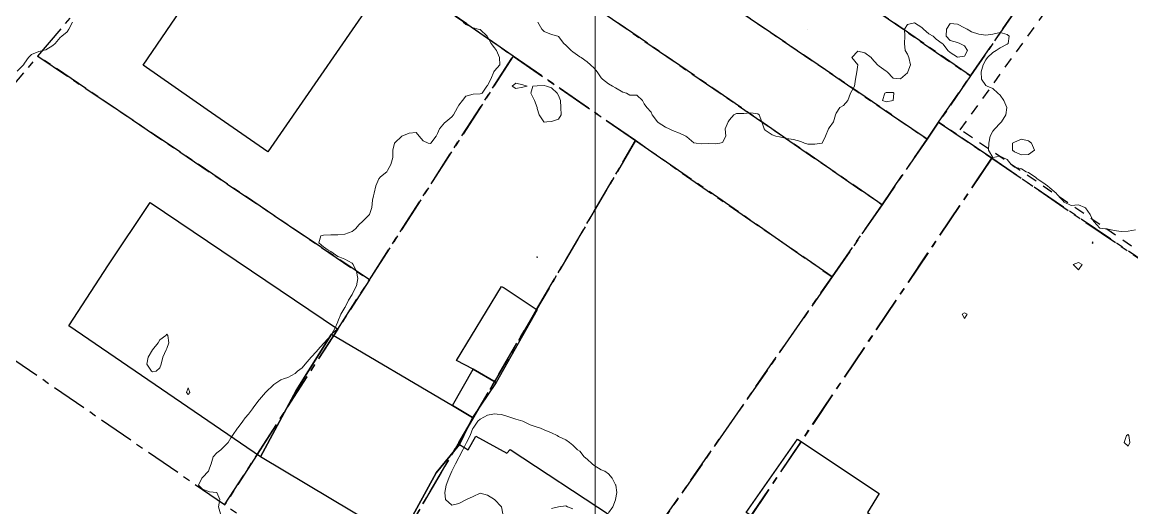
# Model space of a CAD drawing. Header units: centimetres. Extents: x 0 to 642158, y -847 to 649707.
# Drawn here: x 615926.6 to 616004.5, y 621448.7 to 621482.7 of the extents above; entities that cross this region are included whole.
import ezdxf

# ---------------------------------------------------------------- set-up
doc = ezdxf.new("R2010")
doc.units = ezdxf.units.CM
doc.header["$MEASUREMENT"] = 0
doc.linetypes.add('CENTERX2', pattern=[4, 2.5, -0.5, 0.5, -0.5])
doc.linetypes.add('JIS_02_0.7', pattern=[1.35, 0.75, -0.6])
for name, color, linetype, lineweight in [('MEV_grille', 254, 'Continuous', 9), ('WAL_parcellaire agricole', 7, 'JIS_02_0.7', 25), ('WAL_topographie 0.5', 253, 'Continuous', 20)]:
    doc.layers.add(name, color=color, linetype=linetype, lineweight=lineweight)
doc.layers.add('SPW_batiments', color=7, linetype='Continuous')
doc.layers.add('SPW_parcellaire cadastral', color=7, linetype='CENTERX2', lineweight=25, true_color=0xff0542)

# ---------------------------------------------------------------- blocks, each defined once
blk = doc.blocks.new('*U112')
at = {"layer": 'MEV_grille', "transparency": 33554687}
blk.add_lwpolyline([(0, 1825.476), (0, -1825.476)], dxfattribs=at)
blk = doc.blocks.new('*U113')
at = {"layer": 'MEV_grille', "color": 0, "linetype": 'ByBlock', "lineweight": -2, "transparency": 16777216}
blk.add_blockref('*U112', (600, 0), dxfattribs=at)

msp = doc.modelspace()

# ---------------------------------------------------------------- linework, layer by layer
at = {"layer": 'SPW_batiments'}
for points in [[(615944.209, 621491.933), (615951.526, 621486.735), (615952.368, 621486.012), (615943.843, 621473.645), (615939.579, 621476.593), (615935.09, 621479.731), (615943.607, 621492.221), (615944.209, 621491.933)], [(615948.74, 621461.218), (615948.299, 621460.842), (615945.826, 621456.894), (615943.333, 621452.249), (615929.858, 621461.427), (615932.648, 621465.716), (615935.579, 621470.094), (615948.74, 621461.218)], [(615960.438, 621464.093), (615962.744, 621462.549), (615959.876, 621457.47), (615958.265, 621458.408), (615957.09, 621459.01), (615960.251, 621464.197), (615960.438, 621464.093)], [(615956.796, 621455.838), (615958.212, 621455.004), (615957.287, 621453.118), (615955.647, 621451.115), (615953.083, 621446.433), (615943.333, 621452.249), (615945.826, 621456.894), (615948.299, 621460.842), (615956.796, 621455.838)], [(615959.876, 621457.47), (615958.212, 621455.004), (615956.796, 621455.838), (615958.265, 621458.408), (615959.876, 621457.47)], [(615960.61, 621452.511), (615960.841, 621452.76), (615967.885, 621448.123), (615966.753, 621446.479), (615964.978, 621443.703), (615963.403, 621441.342), (615962.119, 621439.678), (615955.048, 621444.316), (615955.305, 621444.824), (615953.083, 621446.433), (615955.647, 621451.115), (615957.287, 621453.118), (615957.913, 621452.747), (615958.437, 621453.693), (615960.61, 621452.511)], [(615986.762, 621449.685), (615985.947, 621448.354), (615989.005, 621446.201), (615989.957, 621447.511), (615994.254, 621444.683), (615993.063, 621442.673), (615998.002, 621439.502), (615997.819, 621438.826), (615999.885, 621437.403), (615997.394, 621433.648), (615995.063, 621429.789), (615983.486, 621437.483), (615983.658, 621437.653), (615982.387, 621438.519), (615978.23, 621432.817), (615975.983, 621434.481), (615973.47, 621436.021), (615980.369, 621446.425), (615977.41, 621448.341), (615981.034, 621453.481), (615986.762, 621449.685)]]:
    msp.add_lwpolyline(points, dxfattribs=at)
at = {"layer": 'SPW_parcellaire cadastral'}
for points in [[(616103.533, 621488.736), (616057.078, 621430.82), (616056.186, 621431.425), (616049.586, 621435.905), (616041.372, 621441.481), (616037.414, 621444.167), (616031.988, 621447.851), (616022.872, 621454.039), (615994.658, 621473.191), (615990.935, 621475.719), (615993.178, 621478.971), (615996.45, 621483.713), (615999.555, 621488.215), (616004.215, 621494.971), (616007.423, 621499.621), (616011.931, 621506.158), (616016.407, 621512.647), (616019.339, 621516.898), (616022.615, 621521.647), (616024.809, 621524.823), (616030.504, 621533.084), (616049.297, 621520.51), (616051.746, 621524.303), (616103.533, 621488.736)], [(615954.622, 621512.2), (615957.992, 621509.905), (615966.473, 621504.129), (615970.861, 621501.15), (615996.45, 621483.713), (615993.178, 621478.971), (615963.309, 621499.592), (615954.882, 621505.41), (615951.133, 621507.998), (615954.622, 621512.2)], [(615947.404, 621503.599), (615951.133, 621507.998), (615954.882, 621505.41), (615963.309, 621499.592), (615993.178, 621478.971), (615990.935, 621475.719), (615990.123, 621474.541), (615960.125, 621494.946), (615951.656, 621500.707), (615947.404, 621503.599)], [(615947.404, 621503.599), (615951.656, 621500.707), (615960.125, 621494.946), (615990.123, 621474.541), (615986.972, 621469.936), (615957.112, 621490.45), (615955.219, 621491.75), (615948.862, 621496.118), (615947.731, 621496.894), (615943.933, 621499.504), (615947.404, 621503.599)], [(615986.972, 621469.936), (615983.459, 621464.88), (615969.647, 621474.428), (615961.064, 621480.361), (615957.808, 621482.612), (615953.677, 621485.469), (615952.536, 621486.256), (615951.634, 621486.88), (615944.247, 621491.986), (615940.03, 621494.901), (615943.933, 621499.504), (615947.731, 621496.894), (615948.862, 621496.118), (615955.219, 621491.75), (615957.112, 621490.45), (615986.972, 621469.936)], [(615927.7, 621480.355), (615940.03, 621494.901), (615944.247, 621491.986), (615951.634, 621486.88), (615952.536, 621486.256), (615953.677, 621485.469), (615957.808, 621482.612), (615961.064, 621480.361), (615950.965, 621464.665), (615927.7, 621480.355)], [(615927.7, 621480.355), (615950.965, 621464.665), (615948.745, 621461.214), (615943.085, 621452.418), (615940.803, 621448.871), (615917.593, 621464.857), (615917.333, 621468.126), (615927.7, 621480.355)], [(615969.647, 621474.428), (615962.705, 621462.575), (615958.038, 621454.606), (615953.207, 621446.358), (615950.691, 621442.061), (615940.803, 621448.871), (615943.085, 621452.418), (615948.745, 621461.214), (615950.965, 621464.665), (615961.064, 621480.361), (615969.647, 621474.428)], [(615986.972, 621469.936), (615990.123, 621474.541), (615990.935, 621475.719), (615994.658, 621473.191), (615966.448, 621431.299), (615962.118, 621434.191), (615983.459, 621464.88), (615986.972, 621469.936)], [(615969.647, 621474.428), (615983.459, 621464.88), (615962.118, 621434.191), (615950.691, 621442.061), (615953.207, 621446.358), (615958.038, 621454.606), (615962.705, 621462.575), (615969.647, 621474.428)], [(615994.518, 621412.552), (615966.448, 621431.299), (615994.658, 621473.191), (616022.872, 621454.039), (615994.518, 621412.552)]]:
    msp.add_lwpolyline(points, dxfattribs=at)
at = {"layer": 'WAL_parcellaire agricole'}
msp.add_lwpolyline([(616098.308, 621490.709), (616135.597, 621462.571), (616105.887, 621429.71), (616076.17, 621450.778), (616060.316, 621429.11), (615992.454, 621475.196), (616034.304, 621533.201), (616098.308, 621490.709)], dxfattribs=at)
at = {"layer": 'WAL_topographie 0.5'}
for points in [[(615926.25, 621479.313), (615926.68, 621479.75), (615926.75, 621479.861), (615927.042, 621480.25), (615927.25, 621480.467), (615927.75, 621480.692), (615928.05, 621480.75), (615928.25, 621480.797), (615928.75, 621481.115), (615928.902, 621481.25), (615929.25, 621481.661), (615929.382, 621481.75), (615929.75, 621482.054), (615929.872, 621482.25), (615930.115, 621482.75)], [(615940.507, 621448.25), (615940.38, 621448.75), (615940.46, 621449.25), (615940.25, 621449.75), (615940.25, 621449.75), (615939.75, 621449.803), (615939.25, 621449.972), (615938.98, 621450.25), (615939.206, 621450.75), (615939.25, 621450.793), (615939.68, 621451.25), (615939.75, 621451.456), (615939.852, 621451.75), (615940.004, 621452.25), (615940.25, 621452.525), (615940.531, 621452.75), (615940.75, 621452.946), (615941.048, 621453.25), (615941.25, 621453.589), (615941.365, 621453.75), (615941.71, 621454.25), (615941.75, 621454.313), (615942.078, 621454.75), (615942.25, 621454.979), (615942.482, 621455.25), (615942.75, 621455.625), (615942.854, 621455.75), (615943.227, 621456.25), (615943.25, 621456.275), (615943.682, 621456.75), (615943.75, 621456.833), (615944.191, 621457.25), (615944.25, 621457.327), (615944.75, 621457.65), (615945, 621457.75), (615945.25, 621457.821), (615945.75, 621458.092), (615945.917, 621458.25), (615946.25, 621458.5), (615946.45, 621458.75), (615946.75, 621459.083), (615946.879, 621459.25), (615947.25, 621459.632), (615947.358, 621459.75), (615947.75, 621460.203), (615947.793, 621460.25), (615948.25, 621460.75), (615948.25, 621460.75), (615948.543, 621461.25), (615948.75, 621461.712), (615948.757, 621461.75), (615948.973, 621462.25), (615949.25, 621462.718), (615949.268, 621462.75), (615949.504, 621463.25), (615949.75, 621463.638), (615949.809, 621463.75), (615950.069, 621464.25), (615950.167, 621464.75), (615950.062, 621465.25), (615949.818, 621465.75), (615949.75, 621465.843), (615949.25, 621466.12), (615948.886, 621466.25), (615948.75, 621466.311), (615948.25, 621466.655), (615948.064, 621466.75), (615947.75, 621466.983), (615947.42, 621467.25), (615947.55, 621467.75), (615947.75, 621467.8), (615948.25, 621467.816), (615948.75, 621467.818), (615949.25, 621467.872), (615949.75, 621468.067), (615950, 621468.25), (615950.25, 621468.55), (615950.477, 621468.75), (615950.75, 621469.011), (615950.97, 621469.25), (615951.13, 621469.75), (615951.175, 621470.25), (615951.25, 621470.55), (615951.309, 621470.75), (615951.424, 621471.25), (615951.63, 621471.75), (615951.75, 621471.887), (615952.194, 621472.25), (615952.25, 621472.333), (615952.477, 621472.75), (615952.614, 621473.25), (615952.614, 621473.75), (615952.725, 621474.25), (615952.75, 621474.275), (615953.25, 621474.75), (615953.25, 621474.75), (615953.75, 621474.958), (615954.25, 621475), (615954.467, 621474.75), (615954.75, 621474.425), (615955.1, 621474.25), (615955.25, 621474.22), (615955.282, 621474.25), (615955.647, 621474.75), (615955.75, 621474.924), (615955.891, 621475.25), (615956.25, 621475.672), (615956.337, 621475.75), (615956.75, 621476.101), (615956.873, 621476.25), (615957.15, 621476.75), (615957.25, 621476.91), (615957.5, 621477.25), (615957.75, 621477.543), (615958.25, 621477.691), (615958.75, 621477.703), (615958.875, 621477.75), (615959.218, 621478.25), (615959.25, 621478.309), (615959.492, 621478.75), (615959.706, 621479.25), (615959.75, 621479.319), (615960.118, 621479.75), (615960.098, 621480.25), (615959.888, 621480.75), (615959.75, 621480.936), (615959.525, 621481.25), (615959.25, 621481.708), (615959.232, 621481.75), (615958.75, 621482.215), (615958.614, 621482.25), (615958.25, 621482.354), (615957.75, 621482.583), (615957.561, 621482.75)], [(615962.796, 621482.75), (615963.066, 621482.25), (615963.25, 621482.075), (615963.75, 621481.88), (615964.187, 621481.75), (615964.25, 621481.73), (615964.614, 621481.25), (615964.75, 621481.128), (615965.139, 621480.75), (615965.25, 621480.665), (615965.75, 621480.32), (615965.833, 621480.25), (615966.25, 621479.95), (615966.494, 621479.75), (615966.75, 621479.506), (615966.962, 621479.25), (615967.25, 621478.845), (615967.342, 621478.75), (615967.75, 621478.42), (615968.046, 621478.25), (615968.25, 621478.133), (615968.75, 621477.835), (615969.019, 621477.75), (615969.25, 621477.62), (615969.75, 621477.614), (615970.131, 621477.25), (615970.25, 621477.023), (615970.438, 621476.75), (615970.75, 621476.417), (615970.828, 621476.25), (615971.187, 621475.75), (615971.25, 621475.703), (615971.75, 621475.383), (615972.01, 621475.25), (615972.25, 621475.13), (615972.75, 621474.959), (615973.179, 621474.75), (615973.25, 621474.687), (615973.75, 621474.275), (615973.917, 621474.25), (615974.25, 621474.204), (615974.75, 621474.225), (615975.25, 621474.217), (615975.583, 621474.25), (615975.75, 621474.296), (615975.988, 621474.75), (615975.95, 621475.25), (615976.161, 621475.75), (615976.25, 621475.889), (615976.56, 621476.25), (615976.75, 621476.324), (615977.25, 621476.34), (615977.75, 621476.375), (615978.25, 621476.31), (615978.341, 621476.25), (615978.53, 621475.75), (615978.673, 621475.25), (615978.75, 621475.157), (615979.25, 621474.836), (615979.511, 621474.75), (615979.75, 621474.689), (615980.25, 621474.579), (615980.75, 621474.517), (615981.25, 621474.375), (615981.525, 621474.25), (615981.75, 621474.187), (615982.25, 621474.182), (615982.75, 621474.25), (615982.75, 621474.25), (615983, 621474.75), (615983.204, 621475.25), (615983.25, 621475.317), (615983.56, 621475.75), (615983.697, 621476.25), (615983.75, 621476.361), (615984, 621476.75), (615984.25, 621476.896), (615984.565, 621477.25), (615984.75, 621477.75), (615984.75, 621477.75), (615985.017, 621478.25), (615985.088, 621478.75), (615985.2, 621479.25), (615985.25, 621479.75), (615984.841, 621480.25), (615985.25, 621480.7), (615985.75, 621480.583), (615986.187, 621480.25), (615986.25, 621480.191), (615986.645, 621479.75), (615986.75, 621479.663), (615987.25, 621479.297), (615987.313, 621479.25), (615987.75, 621478.813), (615988.25, 621478.768), (615988.75, 621479.196), (615988.778, 621479.25), (615988.963, 621479.75), (615988.848, 621480.25), (615988.75, 621480.489), (615988.592, 621480.75), (615988.546, 621481.25), (615988.565, 621481.75), (615988.538, 621482.25), (615988.75, 621482.583), (615989.25, 621482.685), (615989.75, 621482.362), (615989.87, 621482.25), (615990.25, 621481.914), (615990.544, 621481.75), (615990.75, 621481.556), (615991.19, 621481.25), (615991.25, 621481.19), (615991.574, 621480.75), (615991.75, 621480.614), (615992.25, 621480.293), (615992.75, 621480.35), (615992.967, 621480.75), (615992.75, 621481.083), (615992.417, 621481.25), (615992.25, 621481.313), (615991.75, 621481.454), (615991.464, 621481.75), (615991.495, 621482.25), (615991.75, 621482.641), (615992.25, 621482.594), (615992.75, 621482.344), (615992.935, 621482.25), (615993.25, 621482.052), (615993.75, 621481.892), (615994.25, 621481.82), (615994.75, 621481.891), (615995.25, 621482.018), (615995.75, 621481.875), (615995.882, 621481.75), (615995.82, 621481.25), (615995.75, 621481.198), (615995.25, 621480.944), (615994.981, 621480.75), (615994.75, 621480.61), (615994.353, 621480.25), (615994.25, 621480.107), (615994.054, 621479.75), (615993.92, 621479.25), (615993.937, 621478.75), (615994.25, 621478.295), (615994.344, 621478.25), (615994.75, 621478.083), (615995.092, 621477.75), (615995.25, 621477.62), (615995.508, 621477.25), (615995.726, 621476.75), (615995.647, 621476.25), (615995.34, 621475.75), (615995.25, 621475.647), (615994.871, 621475.25), (615994.75, 621475.096), (615994.55, 621474.75), (615994.451, 621474.25), (615994.446, 621473.75), (615994.75, 621473.25), (615995.25, 621473.336), (615995.438, 621473.25), (615995.75, 621473.111), (615996.015, 621472.75), (615996.25, 621472.576), (615996.75, 621472.448), (615997.068, 621472.25), (615997.25, 621472.185), (615997.75, 621471.837), (615997.855, 621471.75), (615998.25, 621471.488), (615998.581, 621471.25), (615998.75, 621471.129), (615999.179, 621470.75), (615999.25, 621470.661), (615999.625, 621470.25), (615999.75, 621470.115), (616000.25, 621469.884), (616000.75, 621469.928), (616001.194, 621469.75), (616001.25, 621469.727), (616001.575, 621469.25), (616001.75, 621468.843), (616001.824, 621468.75), (616002.25, 621468.297), (616002.625, 621468.25), (616002.75, 621468.24), (616003.25, 621468.12), (616003.75, 621468.06), (616004.25, 621468.089), (616004.75, 621468.182)], [(615981.75, 621482.25), (615981.75, 621482.25), (615981.75, 621482.25), (615981.75, 621482.25), (615981.75, 621482.25)], [(615961.75, 621478.173), (615962.036, 621478.25), (615961.75, 621478.333), (615961.25, 621478.45), (615960.983, 621478.25), (615961.25, 621478.076), (615961.75, 621478.173)], [(615963.25, 621475.721), (615963.417, 621475.75), (615963.75, 621475.776), (615964.25, 621475.942), (615964.432, 621476.25), (615964.415, 621476.75), (615964.386, 621477.25), (615964.25, 621477.587), (615964.162, 621477.75), (615963.75, 621478.125), (615963.395, 621478.25), (615963.25, 621478.298), (615962.75, 621478.281), (615962.438, 621478.25), (615962.303, 621477.75), (615962.56, 621477.25), (615962.74, 621476.75), (615962.75, 621476.687), (615962.896, 621476.25), (615963.208, 621475.75), (615963.25, 621475.721)], [(615987.25, 621477.15), (615987.75, 621477.25), (615987.75, 621477.251), (615987.786, 621477.75), (615987.75, 621477.806), (615987.25, 621477.798), (615987.15, 621477.75), (615987, 621477.25), (615987.25, 621477.15)], [(615997.673, 621473.75), (615997.25, 621473.46), (615996.75, 621473.444), (615996.25, 621473.653), (615996.119, 621473.75), (615996.125, 621474.25), (615996.25, 621474.332), (615996.75, 621474.523), (615997.25, 621474.417), (615997.445, 621474.25), (615997.673, 621473.75)], [(616001.75, 621467.214), (616001.764, 621467.25), (616001.75, 621467.321), (616001.724, 621467.25), (616001.75, 621467.214)], [(615962.75, 621466.222), (615962.803, 621466.25), (615962.75, 621466.279), (615962.729, 621466.25), (615962.75, 621466.222)], [(616000.75, 621465.375), (616001, 621465.75), (616000.75, 621465.886), (616000.375, 621465.75), (616000.75, 621465.375)], [(615992.75, 621461.95), (615992.938, 621462.25), (615992.75, 621462.357), (615992.583, 621462.25), (615992.75, 621461.95)], [(615936, 621458.25), (615935.75, 621458.205), (615935.673, 621458.25), (615935.338, 621458.75), (615935.438, 621459.25), (615935.75, 621459.75), (615935.75, 621459.75), (615936.132, 621460.25), (615936.25, 621460.45), (615936.678, 621460.75), (615936.75, 621460.85), (615936.806, 621460.75), (615936.875, 621460.25), (615936.75, 621459.85), (615936.694, 621459.75), (615936.456, 621459.25), (615936.355, 621458.75), (615936.25, 621458.5), (615936, 621458.25)], [(615938.365, 621456.75), (615938.25, 621456.625), (615938.125, 621456.75), (615938.25, 621457.083), (615938.365, 621456.75)], [(615960.338, 621448.25), (615960.25, 621448.75), (615960.25, 621448.75), (615959.75, 621449.25), (615959.75, 621449.25), (615959.25, 621449.55), (615958.75, 621449.705), (615958.25, 621449.47), (615957.792, 621449.25), (615957.75, 621449.227), (615957.25, 621448.983), (615956.75, 621448.864), (615956.303, 621449.25), (615956.267, 621449.75), (615956.365, 621450.25), (615956.536, 621450.75), (615956.75, 621451.25), (615956.75, 621451.25), (615957.019, 621451.75), (615957.25, 621452.194), (615957.279, 621452.25), (615957.536, 621452.75), (615957.75, 621453.17), (615957.791, 621453.25), (615958.036, 621453.75), (615958.24, 621454.25), (615958.25, 621454.267), (615958.583, 621454.75), (615958.75, 621454.885), (615959.25, 621455.163), (615959.625, 621455.25), (615959.75, 621455.272), (615959.938, 621455.25), (615960.25, 621455.212), (615960.75, 621455.049), (615961.25, 621454.891), (615961.75, 621454.75), (615961.75, 621454.75), (615962.25, 621454.504), (615962.75, 621454.318), (615962.977, 621454.25), (615963.25, 621454.132), (615963.75, 621453.94), (615964.143, 621453.75), (615964.25, 621453.686), (615964.75, 621453.444), (615965.019, 621453.25), (615965.25, 621453.062), (615965.583, 621452.75), (615965.75, 621452.636), (615966.054, 621452.25), (615966.25, 621452.075), (615966.597, 621451.75), (615966.75, 621451.636), (615967.25, 621451.346), (615967.5, 621451.25), (615967.75, 621451.048), (615968.009, 621450.75), (615968.25, 621450.286), (615968.267, 621450.25), (615968.351, 621449.75), (615968.255, 621449.25), (615968.25, 621449.235), (615968.056, 621448.75), (615967.75, 621448.309)], [(616004.25, 621453), (616004.357, 621453.25), (616004.292, 621453.75), (616004.25, 621453.806), (616004.125, 621453.75), (616003.95, 621453.25), (616004.25, 621453)], [(615965.25, 621448.597), (615964.883, 621448.75), (615964.75, 621448.817), (615964.25, 621448.75), (615964.25, 621448.75), (615963.75, 621448.631)]]:
    msp.add_lwpolyline(points, dxfattribs=at)

# ---------------------------------------------------------------- block references
at = {"layer": 'MEV_grille', "transparency": 33554687}
msp.add_blockref('*U113', (615366.814, 620593.644), dxfattribs=at)

doc.saveas('drawing.dxf')
